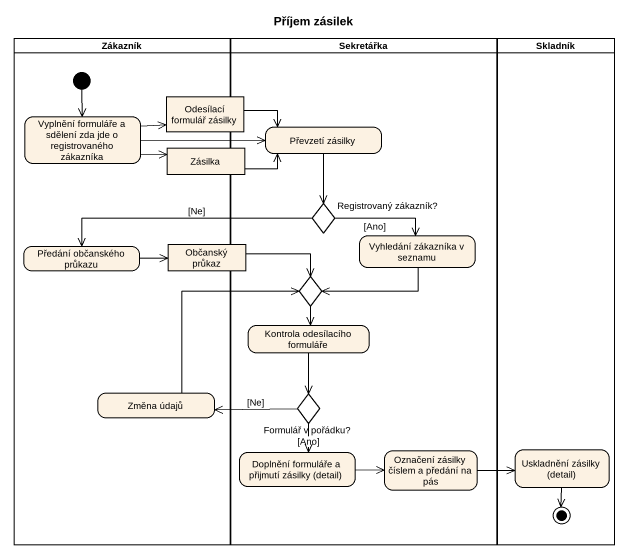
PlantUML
@startuml
title Příjem zásilek
hide empty description
state Zákazník <<partition>> {
  state "Vyplnění formuláře a sdělení zda jde o registrovaného zákazníka" as Vyplnění_formuláře_a
  state "Předání občanského průkazu" as Předání_občanského_průkazu
  state "Změna údajů" as Změna_údajů
  [*] --> Vyplnění_formuláře_a
}
state Sekretářka <<partition>> {
  state "Převzetí zásilky" as Převzetí_zásilky
  state "Registrovaný zákazník?" as Registrovaný_zákazník <<choice>>
  state "Vyhledání zákazníka v seznamu" as Vyhledání_zákazníka_v
  state choice1 <<choice>>
  state "Kontrola odesílacího formuláře" as Kontrola_odesílacího
  state "Formulář v pořádku?" as Formulář_v_pořádku <<choice>>
  state "Doplnění formuláře a přijmutí zásilky (detail)" as Doplnění_formuláře_a
  state "Označení zásilky číslem a předání na pás" as Označení_zásilky_číslem_a
}
state Skladník <<partition>> {
  state "Uskladnění zásilky (detail)" as Uskladnění_zásilky_detail
  Uskladnění_zásilky_detail --> [*]
}
state "Odesílací formulář zásilky" as Odesílací_formulář_zásilky <<object>>
state Zásilka <<object>>
state "Občanský průkaz" as Občanský_průkaz <<object>>
Vyplnění_formuláře_a -right-> Odesílací_formulář_zásilky
Vyplnění_formuláře_a -right-> Zásilka
Vyplnění_formuláře_a -right-> Převzetí_zásilky
Odesílací_formulář_zásilky -right-> Převzetí_zásilky
Zásilka -right-> Převzetí_zásilky
Převzetí_zásilky --> Registrovaný_zákazník
Registrovaný_zákazník -right-> Vyhledání_zákazníka_v : [Ano]
Registrovaný_zákazník -left-> Předání_občanského_průkazu : [Ne]
Vyhledání_zákazníka_v -left-> choice1
Předání_občanského_průkazu -right-> Občanský_průkaz
Občanský_průkaz -right-> choice1
choice1 --> Kontrola_odesílacího
Kontrola_odesílacího --> Formulář_v_pořádku
Změna_údajů -up-> choice1
Formulář_v_pořádku -left-> Změna_údajů : [Ne]
Formulář_v_pořádku --> Doplnění_formuláře_a : [Ano]
Doplnění_formuláře_a -right-> Označení_zásilky_číslem_a
Označení_zásilky_číslem_a -right-> Uskladnění_zásilky_detail
@enduml
